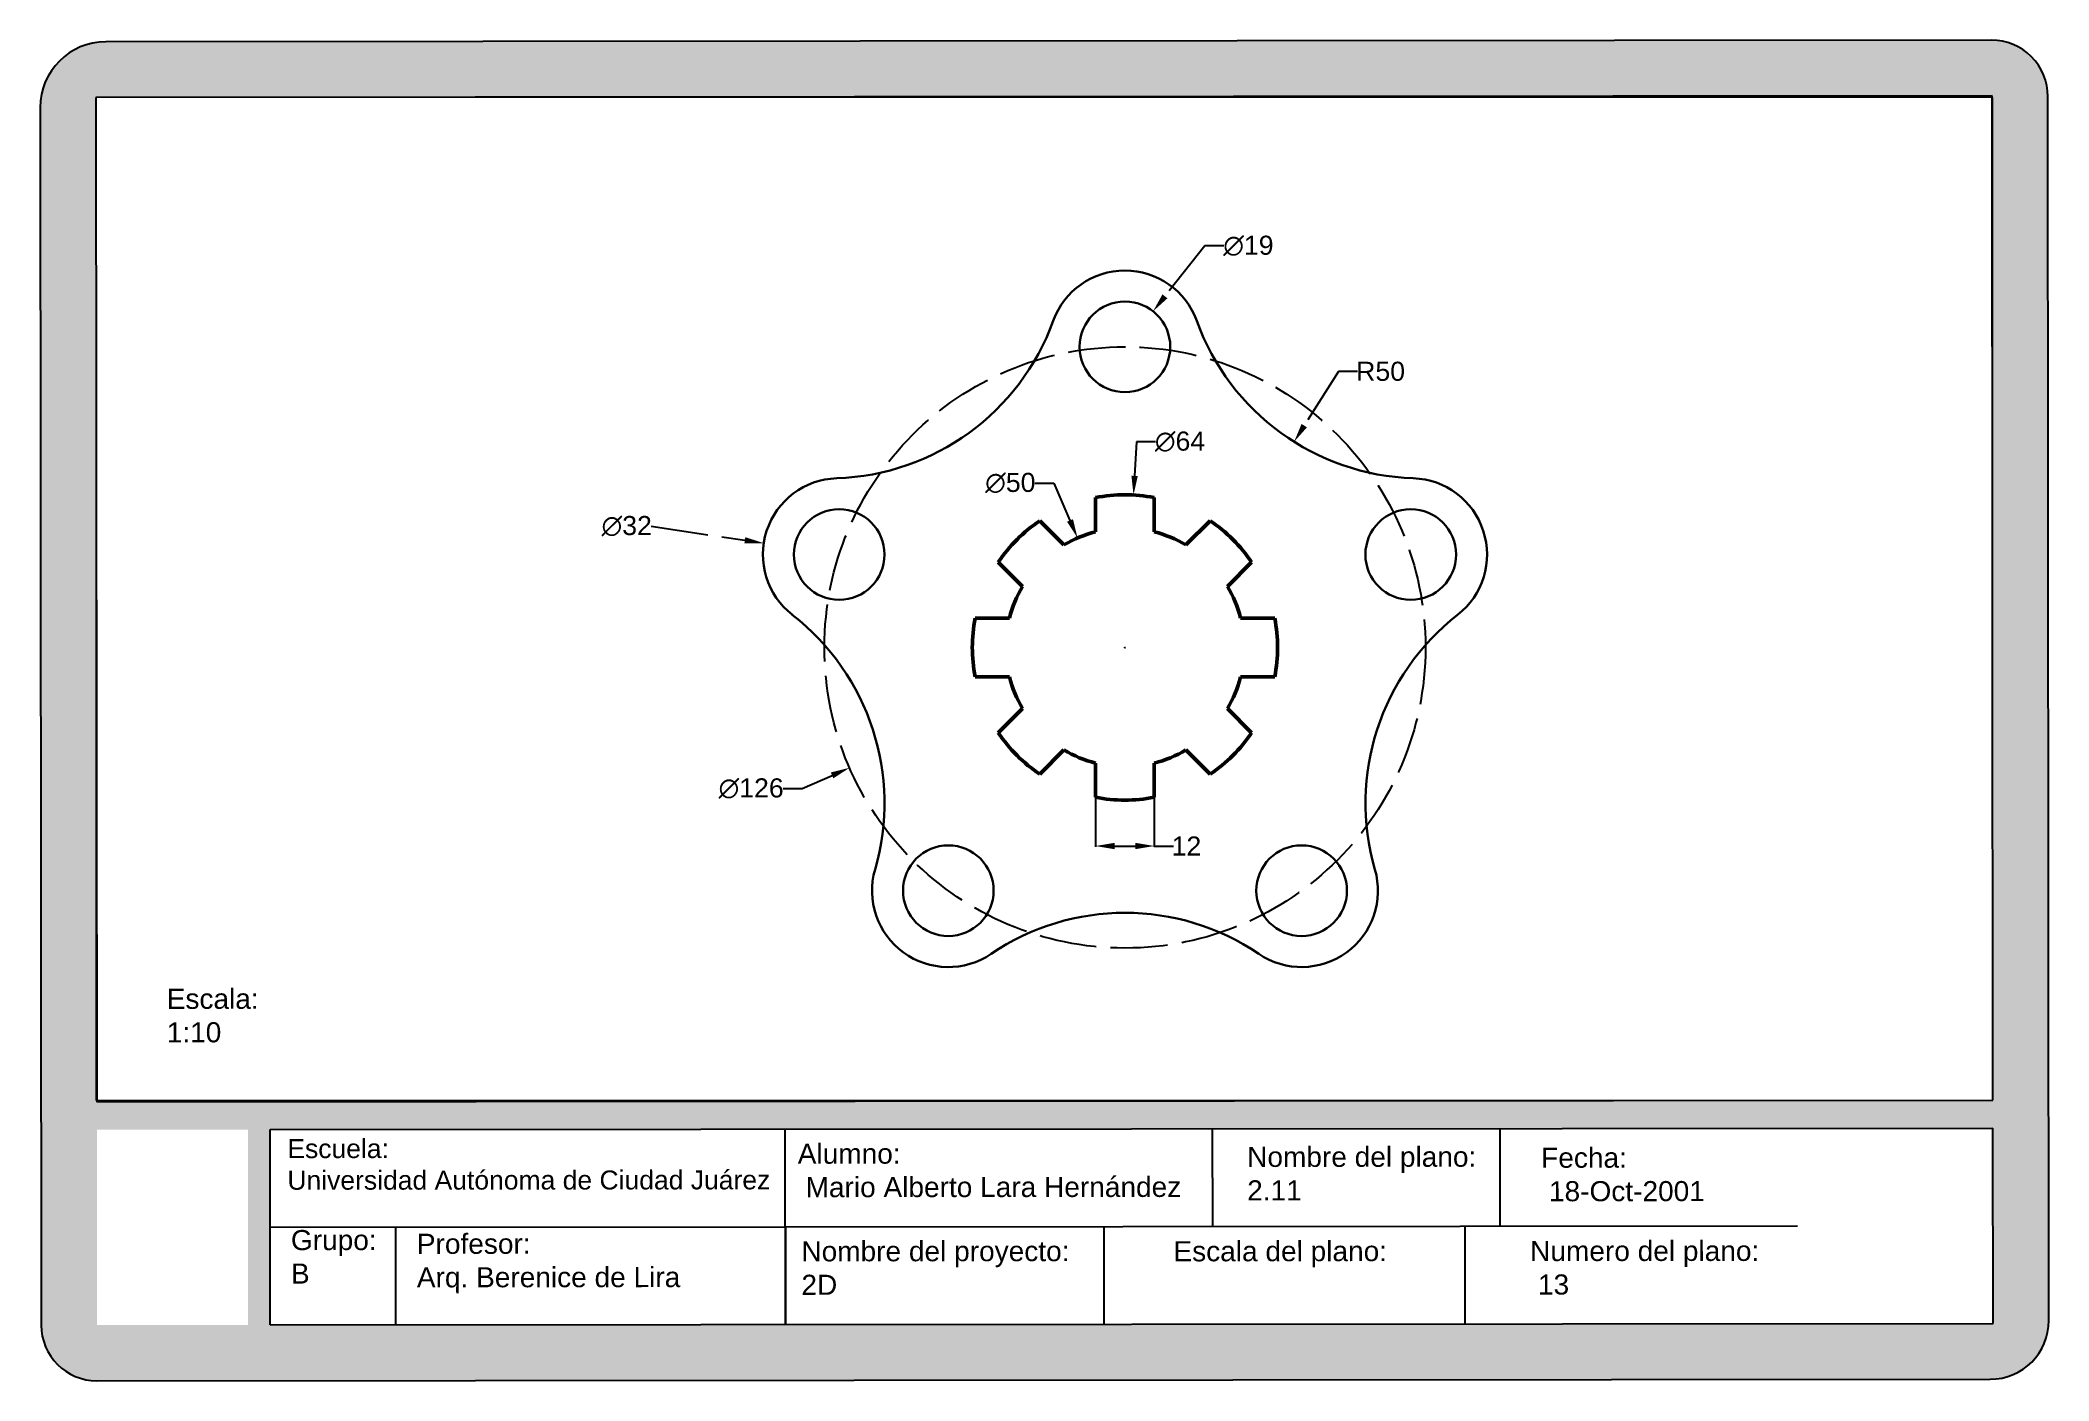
# Paper-space layout 'Layout1' of a CAD drawing. Header units: centimetres, sheet in millimetres. Extents: x -11 to 410, y 0 to 281.
# The model-space entities are those that its viewports show. They can reach past a viewport. Long polylines and large blocks are cut down to what shows.
import ezdxf

# ---------------------------------------------------------------- set-up
doc = ezdxf.new("R2010")
doc.units = ezdxf.units.CM
doc.header["$MEASUREMENT"] = 0
doc.linetypes.add('ACAD_ISO02W100', pattern=[15, 12, -3])
for name, color, linetype, lineweight in [('Layer1', 170, 'Continuous', 50), ('Layer2', 100, 'Continuous', 30), ('Layer3', 50, 'ACAD_ISO02W100', 9)]:
    doc.layers.add(name, color=color, linetype=linetype, lineweight=lineweight)
doc.layers.add('Layer4', color=8, linetype='ACAD_ISO02W100')
doc.styles.get("Standard").update_dxf_attribs({"font": 'arial.ttf'})
doc.dimstyles.get("Standard").update_dxf_attribs({"dimtxt": 4, "dimasz": 4, "dimexe": 0.18, "dimexo": 0.0625, "dimgap": 0.09, "dimtad": 0, "dimtih": 1, "dimtoh": 1, "dimdec": 0, "dimzin": 0, "dimdsep": 46, "dimtxsty": 'Standard', "dimcen": 0.09, "dimadec": 0, "dimazin": 0, "dimtfac": 1, "dimtdec": 0, "dimtofl": 0, "dimtmove": 0, "dimatfit": 3, "dimfxl": 1, "dimtolj": 1, "dimtzin": 0, "dimarcsym": 0})

# ---------------------------------------------------------------- blocks, each defined once
blk = doc.blocks.new('*D6')
at = {"layer": 'Defpoints', "color": 0, "transparency": 16777216}
for p in [(32.04, 81.5), (20.25, 66.6)]:
    blk.add_point(p, dxfattribs=at)
at = {"layer": 'Layer3', "color": 0, "lineweight": -2, "transparency": 16777216}
for p, q in [((42.89, 95.21), (34.52, 84.64)), ((46.89, 95.21), (42.89, 95.21)), ((26.05, 74.05), (26.23, 74.05)), ((26.14, 73.96), (26.14, 74.14))]:
    blk.add_line(p, q, dxfattribs=at)
at = {"layer": 'Layer3', "color": 0, "transparency": 16777216}
blk.add_solid([(34, 85.05), (35.05, 84.22), (32.04, 81.5)], dxfattribs=at)
at = {"layer": 'Layer3', "color": 0, "transparency": 16777216, "insert": (52.03, 95.21), "char_height": 4, "attachment_point": 5}
blk.add_mtext('\\A1;∅19', dxfattribs=at)
blk = doc.blocks.new('*D7')
at = {"layer": 'Defpoints', "color": 0, "transparency": 16777216}
for p in [(-49.59, 32.91), (-17.95, 28.13)]:
    blk.add_point(p, dxfattribs=at)
at = {"layer": 'Layer3', "color": 0, "lineweight": -2, "transparency": 16777216}
for p, q in [((-73.21, 36.47), (-53.55, 33.5)), ((-33.86, 30.52), (-33.68, 30.52)), ((-33.77, 30.43), (-33.77, 30.61))]:
    blk.add_line(p, q, dxfattribs=at)
at = {"layer": 'Layer3', "color": 0, "transparency": 16777216}
blk.add_solid([(-53.45, 34.16), (-53.65, 32.84), (-49.59, 32.91)], dxfattribs=at)
at = {"layer": 'Layer3', "color": 0, "transparency": 16777216, "insert": (-78.32, 36.47), "char_height": 4, "attachment_point": 5}
blk.add_mtext('\\A1;∅32', dxfattribs=at)
blk = doc.blocks.new('*D8')
at = {"layer": 'Defpoints', "color": 0, "transparency": 16777216}
for p in [(16.21, 33.99), (36.08, -11.89)]:
    blk.add_point(p, dxfattribs=at)
at = {"layer": 'Layer3', "color": 0, "lineweight": -2, "transparency": 16777216}
for p, q in [((7.23, 45.51), (11.23, 45.51)), ((11.23, 45.51), (14.62, 37.66)), ((26.05, 11.05), (26.23, 11.05)), ((26.14, 10.96), (26.14, 11.14))]:
    blk.add_line(p, q, dxfattribs=at)
at = {"layer": 'Layer3', "color": 0, "transparency": 16777216}
blk.add_solid([(15.24, 37.93), (14.01, 37.4), (16.21, 33.99)], dxfattribs=at)
at = {"layer": 'Layer3', "color": 0, "transparency": 16777216, "insert": (2.11, 45.51), "char_height": 4, "attachment_point": 5}
blk.add_mtext('\\A1;∅50', dxfattribs=at)
blk = doc.blocks.new('*D9')
at = {"layer": 'Defpoints', "color": 0, "transparency": 16777216}
for p in [(83.88, 36.26), (-31.59, -14.16)]:
    blk.add_point(p, dxfattribs=at)
at = {"layer": 'Layer3', "color": 0, "lineweight": -2, "transparency": 16777216}
for p, q in [((26.05, 11.05), (26.23, 11.05)), ((26.14, 10.96), (26.14, 11.14)), ((-41.54, -18.51), (-35.26, -15.76)), ((-45.54, -18.51), (-41.54, -18.51))]:
    blk.add_line(p, q, dxfattribs=at)
at = {"layer": 'Layer3', "color": 0, "transparency": 16777216}
blk.add_solid([(-35.52, -15.15), (-34.99, -16.37), (-31.59, -14.16)], dxfattribs=at)
at = {"layer": 'Layer3', "color": 0, "transparency": 16777216, "insert": (-52.23, -18.51), "char_height": 4, "attachment_point": 5}
blk.add_mtext('\\A1;∅126', dxfattribs=at)
blk = doc.blocks.new('*D10')
at = {"layer": 'Defpoints', "color": 0, "transparency": 16777216}
for p in [(27.94, 43), (24.35, -20.9)]:
    blk.add_point(p, dxfattribs=at)
at = {"layer": 'Layer3', "color": 0, "lineweight": -2, "transparency": 16777216}
for p, q in [((28.57, 54.17), (28.17, 46.99)), ((32.57, 54.17), (28.57, 54.17)), ((26.05, 11.05), (26.23, 11.05)), ((26.14, 10.96), (26.14, 11.14))]:
    blk.add_line(p, q, dxfattribs=at)
at = {"layer": 'Layer3', "color": 0, "transparency": 16777216}
blk.add_solid([(27.5, 47.03), (28.83, 46.96), (27.94, 43)], dxfattribs=at)
at = {"layer": 'Layer3', "color": 0, "transparency": 16777216, "insert": (37.69, 54.17), "char_height": 4, "attachment_point": 5}
blk.add_mtext('\\A1;∅64', dxfattribs=at)
blk = doc.blocks.new('*D11')
at = {"layer": 'Defpoints', "color": 0, "transparency": 16777216}
for p in [(19.99, -20.35), (32.29, -20.35), (32.29, -30.56)]:
    blk.add_point(p, dxfattribs=at)
at = {"layer": 'Layer3', "color": 0, "lineweight": -2, "transparency": 16777216}
for p, q in [((19.99, -20.41), (19.99, -30.74)), ((32.29, -20.41), (32.29, -30.74)), ((23.99, -30.56), (28.29, -30.56)), ((32.29, -30.56), (36.29, -30.56))]:
    blk.add_line(p, q, dxfattribs=at)
at = {"layer": 'Layer3', "color": 0, "transparency": 16777216}
for points in [[(23.99, -29.89), (23.99, -31.23), (19.99, -30.56)], [(28.29, -29.89), (28.29, -31.23), (32.29, -30.56)]]:
    blk.add_solid(points, dxfattribs=at)
at = {"layer": 'Layer3', "color": 0, "transparency": 16777216, "insert": (39.04, -30.56), "char_height": 4, "attachment_point": 5}
blk.add_mtext('\\A1;12', dxfattribs=at)
blk = doc.blocks.new('*D12')
at = {"layer": 'Defpoints', "color": 0, "transparency": 16777216}
for p in [(88.22, 96.48), (61.61, 54.15)]:
    blk.add_point(p, dxfattribs=at)
at = {"layer": 'Layer3', "color": 0, "lineweight": -2, "transparency": 16777216}
for p, q in [((70.88, 68.9), (63.74, 57.54)), ((74.88, 68.9), (70.88, 68.9))]:
    blk.add_line(p, q, dxfattribs=at)
at = {"layer": 'Layer3', "color": 0, "transparency": 16777216}
blk.add_solid([(63.17, 57.89), (64.3, 57.18), (61.61, 54.15)], dxfattribs=at)
at = {"layer": 'Layer3', "color": 0, "transparency": 16777216, "insert": (79.74, 68.9), "char_height": 4, "attachment_point": 5}
blk.add_mtext('\\A1;R50', dxfattribs=at)

msp = doc.modelspace()

# ---------------------------------------------------------------- linework, layer by layer
at = {"layer": 'Layer1'}
for p, q in [((19.99, 35.28), (19.99, 42.45)), ((32.29, 35.28), (32.29, 42.45)), ((13.36, 32.53), (8.29, 37.61)), ((38.93, 32.53), (44, 37.61)), ((4.66, 23.84), (-0.41, 28.91)), ((47.63, 23.84), (52.7, 28.91)), ((1.91, 17.2), (-5.26, 17.2)), ((50.38, 17.2), (57.55, 17.2)), ((1.91, 4.9), (-5.26, 4.9)), ((50.38, 4.9), (57.55, 4.9)), ((4.66, -1.73), (-0.41, -6.81)), ((47.63, -1.73), (52.7, -6.81)), ((13.36, -10.43), (8.29, -15.5)), ((38.93, -10.43), (44, -15.5)), ((19.99, -13.18), (19.99, -20.35)), ((32.29, -13.18), (32.29, -20.35))]:
    msp.add_line(p, q, dxfattribs=at)
for radius, start, end in [(32, 78.9195, 101.0805), (32, 123.9195, 146.0805), (25, 104.2409, 120.7591), (25, 59.2409, 75.7591), (32, 33.9195, 56.0805), (25, 149.2409, 165.7591), (25, 149.2409, 165.7591), (25, 149.2409, 165.7591), (25, 14.2409, 30.7591), (32, 168.9195, 191.0805), (32, 348.9195, 11.0805), (25, 194.2409, 210.7591), (25, 329.2409, 345.7591), (32, 213.9195, 236.0805), (32, 303.9195, 326.0805), (25, 239.2409, 255.7591), (25, 284.2409, 300.7591), (32, 258.9195, 281.0805)]:
    msp.add_arc((26.14, 11.05), radius, start, end, dxfattribs=at)
at = {"layer": 'Layer2'}
for centre in [(26.14, 74.05), (-33.77, 30.52), (86.06, 30.52), (-10.89, -39.92), (63.18, -39.92)]:
    msp.add_circle(centre, 9.5, dxfattribs=at)
for centre, radius, start, end in [((26.14, 74.05), 16, 19.8703, 160.1297), ((-35.93, 96.48), 50, 271.8703, 340.1297), ((88.22, 96.48), 50, 199.8703, 268.1297), ((-33.77, 30.52), 16, 91.8703, 232.1297), ((86.06, 30.52), 16, 307.8703, 88.1297), ((-74.29, -21.58), 50, 343.8703, 52.1297), ((126.58, -21.58), 50, 127.8703, 196.1297), ((-10.89, -39.92), 16, 163.8703, 304.1297), ((63.18, -39.92), 16, 235.8703, 16.1297), ((26.14, -94.55), 50, 55.8703, 124.1297)]:
    msp.add_arc(centre, radius, start, end, dxfattribs=at)
at = {"layer": 'Layer4'}
msp.add_circle((26.14, 11.05), 63, dxfattribs=at)

# ---------------------------------------------------------------- dimensions: what is measured, and where the dimension line sits
at = {"layer": 'Layer3'}
for p1, p2, picture, middle in [((20.25, 66.6), (32.04, 81.5), '*D6', (52.03, 95.21)), ((24.35, -20.9), (27.94, 43), '*D10', (37.69, 54.17)), ((36.08, -11.89), (16.21, 33.99), '*D8', (2.11, 45.51)), ((-17.95, 28.13), (-49.59, 32.91), '*D7', (-73.21, 36.47)), ((83.88, 36.26), (-31.59, -14.16), '*D9', (-52.23, -18.51))]:
    dim = msp.add_diameter_dim_2p(p1=p1, p2=p2, dimstyle='Standard', dxfattribs=at)
    dim.commit()
    dim.dimension.update_dxf_attribs({"geometry": picture, "text_midpoint": middle, "dimtype": 163})
dim = msp.add_radius_dim(center=(88.22, 96.48), mpoint=(61.61, 54.15), dimstyle='Standard', dxfattribs=at)
dim.commit()
dim.dimension.update_dxf_attribs({"geometry": '*D12', "text_midpoint": (79.74, 68.9), "dimtype": 164})
dim = msp.add_linear_dim(base=(32.29, -30.56), p1=(19.99, -20.35), p2=(32.29, -20.35), dimstyle='Standard', dxfattribs=at)
dim.commit()
dim.dimension.update_dxf_attribs({"geometry": '*D11', "text_midpoint": (39.04, -30.56)})

psp = doc.layouts.get("Layout1")

# ---------------------------------------------------------------- hatches: boundary and pattern name
at = {"true_color": 0x000000}
h = psp.add_hatch(dxfattribs=at)
h.set_pattern_fill('AR-CONC', color=18, scale=2.104594, angle=0.0473)
h.set_pattern_definition([(50.0473, (-519.16, -36.389), (15.0965, -1.30822), [1.57845, -17.3629]), (355.0473, (-519.16, -36.389), (-2.93322, 15.82817), [1.26276, -13.89032]), (100.4987, (-517.902, -36.498), (12.16328, 14.51995), [1.34147, -14.7562]), (46.2315, (-519.164, -32.18), (22.46396, -3.46497), [2.36767, -26.04435]), (96.683, (-517.292, -32.469), (19.6539, 20.51747), [2.0122, -22.1343]), (351.2315, (-519.164, -32.18), (19.6539, 20.51747), [1.89413, -20.8355]), (21.0473, (-517.059, -33.23), (12.56946, -8.46312), [1.57845, -17.3629]), (326.0473, (-517.059, -33.23), (5.1082, 15.26568), [1.26276, -13.89032]), (71.4987, (-516.011, -33.936), (17.67766, 6.80256), [1.34147, -14.7562]), (37.5473, (-519.1605, -36.389), (0.250133, 7.00627), [0, -13.72195, 0, -14.10078, 0, -13.94293]), (7.5473, (-519.1605, -36.389), (5.52969, 8.30533), [0, -8.03955, 0, -13.40626, 0, -5.3141]), (327.5473, (-523.854, -36.393), (11.23518, -0.465415), [0, -5.26148, 0, -16.41583, 0, -21.78254]), (317.5473, (-525.958, -36.395), (12.27196, 2.11693), [0, -6.83993, 0, -10.90179, 0, -15.46876])])
h.paths.add_polyline_path([(0.4, 11.93), (0.4, 52.86), (32.07, 52.86), (32.07, 11.93)], flags=16)
h.paths.add_polyline_path([(36.76, 11.95), (36.73, 52.87), (397.91, 53.17), (397.95, 12.25)], flags=16)
h.paths.add_polyline_path([(0.37, 58.69), (0.2, 269.15), (397.74, 269.48), (397.91, 59.02)], flags=16)
h.paths.add_polyline_path([(397.36, 0.56, 0.414214), (409.64, 12.86), (409.43, 269.38, 0.414214), (397.62, 281.17), (2.27, 280.84, 0.414214), (-11.49, 267.07), (-11.28, 11.91, 0.414214), (0.42, 0.23)])

# ---------------------------------------------------------------- linework, layer by layer
for p, q in [((397.62, 281.17), (2.27, 280.84)), ((-11.49, 267.07), (-11.28, 11.91)), ((397.74, 269.48), (0.2, 269.15)), ((0.2, 269.15), (0.37, 58.69)), ((397.91, 59.02), (397.74, 269.48)), ((409.64, 12.86), (409.43, 269.38)), ((0.37, 58.69), (397.91, 59.02)), ((36.73, 52.87), (397.91, 53.17)), ((36.76, 11.95), (36.73, 52.87)), ((144.76, 12.04), (144.73, 52.96)), ((234.35, 32.58), (234.33, 53.04)), ((294.64, 32.63), (294.62, 53.09)), ((397.95, 12.25), (397.91, 53.17)), ((36.75, 32.41), (144.75, 32.5)), ((36.75, 32.41), (36.75, 32.41)), ((63.08, 11.97), (63.07, 32.43)), ((144.75, 32.5), (356.96, 32.68)), ((144.75, 32.5), (144.76, 12.04)), ((211.61, 12.1), (211.59, 32.56)), ((287.26, 12.16), (287.24, 32.62)), ((36.76, 11.95), (397.95, 12.25)), ((0.42, 0.23), (397.36, 0.56))]:
    psp.add_line(p, q)
for centre, radius, start, end in [((2.28, 267.08), 13.77, 90.0473, 180.0473), ((397.63, 269.37), 11.8, 0.0473, 90.0473), ((397.35, 12.85), 12.29, 270.0473, 0.0473), ((0.41, 11.92), 11.69, 180.0473, 270.0473)]:
    psp.add_arc(centre, radius, start, end)

# ---------------------------------------------------------------- texts
at = {"attachment_point": 1, "rotation": 0.0473}
for s, width, heights, insert, char_height in [('{\\C30;\\c2005496;Escala:\\P1:10}', 52.539, [0], (15.04, 82.38), 4.2092), ('{\\C30;\\c2005496;Escuela:\\PUniversidad Autónoma de Ciudad Juárez}', 119.0088, [20.74], (40.33, 50.87), 3.9753), ('{\\H0.9x;\\C30;\\c2005496;Alumno:\\P Mario Alberto Lara Hernández} ', 99.9037, [0], (147.34, 49.93), 4.6769), ('{\\H0.9x;\\C30;\\c2005496;Nombre del plano:\\P2.11}', 99.9037, [0], (241.56, 49.26), 4.6769), ('{\\H0.9x;\\C30;\\c2005496;Fecha:\\P 18-Oct-2001}', 99.9037, [0], (303.2, 49.08), 4.6769), ('{\\C30;\\c2005496;Grupo:\\PB}', 52.539, [0], (41.08, 31.82), 4.2092), ('{\\C30;\\c2005496;Profesor:\\PArq. Berenice de Lira}', 71.6441, [0], (67.48, 31.04), 4.2092), ('{\\H0.9x;\\C30;\\c2005496;Nombre del proyecto:\\P2D}', 99.9037, [0], (148.1, 29.47), 4.6769), ('{\\H0.9x;\\C30;\\c2005496;Escala del plano:}', 99.9037, [0], (226.11, 29.48), 4.6769), ('{\\H0.9x;\\C30;\\c2005496;Numero del plano:\\P 13}', 99.9037, [0], (300.89, 29.53), 4.6769)]:
    psp.add_mtext_dynamic_manual_height_columns(s, width=width, gutter_width=23.38, heights=heights, dxfattribs=dict(at, insert=insert, char_height=char_height))

# ---------------------------------------------------------------- viewports
at = {"layer": '0'}
psp.add_viewport(center=(199.05, 164.08), size=(397.71, 210.1312), view_center_point=(9.25, 21.22), view_height=210.1312, dxfattribs=at)

doc.saveas('drawing.dxf')
